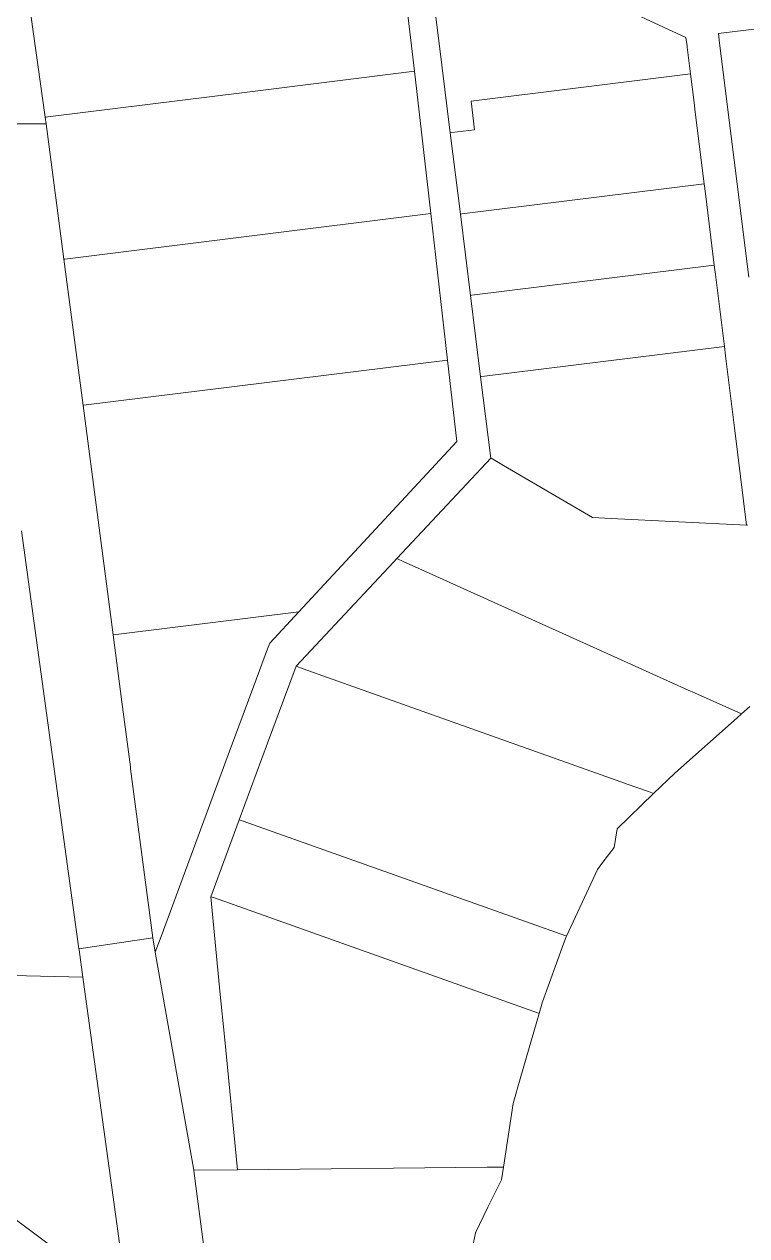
# Model space of a CAD drawing. Header units: feet. Extents: x 865220 to 2774701, y -2240498 to 961524.
# Drawn here: x 2770904 to 2771345, y 957997 to 958737 of the extents above; entities that cross this region are included whole.
import ezdxf

# ---------------------------------------------------------------- set-up
doc = ezdxf.new("R2010")
doc.units = ezdxf.units.FT
doc.header["$LTSCALE"] = 0.015
doc.header["$MEASUREMENT"] = 0
doc.layers.add('Parcels', color=7, linetype='Continuous', lineweight=0)

msp = doc.modelspace()

# ---------------------------------------------------------------- linework, layer by layer
at = {"layer": 'Parcels', "lineweight": 5, "ltscale": 100}
for p, q in [((2771308.22, 958728.54), (2771222.67, 958768.28)), ((2770905.92, 958758.29), (2770917.04, 958679.88)), ((2771142.41, 958707.92), (2771136.71, 958757.59)), ((2771153.21, 958759.64), (2771159.38, 958710.03)), ((2771372.71, 958736.56), (2771328.06, 958731.01)), ((2771308.85, 958723.43), (2771308.22, 958728.54)), ((2771328.06, 958731.01), (2771328.79, 958725.15)), ((2771308.94, 958722.73), (2771308.85, 958723.43)), ((2771310.97, 958706.41), (2771308.94, 958722.73)), ((2771328.79, 958725.15), (2771346.58, 958582.17)), ((2771142.41, 958707.92), (2771040.31, 958695.22)), ((2771142.41, 958707.92), (2771142.41, 958707.92)), ((2771152.37, 958621.11), (2771142.41, 958707.92)), ((2771159.38, 958710.03), (2771164.32, 958670.34)), ((2771302.83, 958705.4), (2771177.02, 958689.75)), ((2771302.83, 958705.4), (2771310.97, 958706.41)), ((2771313.15, 958688.85), (2771310.97, 958706.41)), ((2771040.31, 958695.22), (2770918.63, 958680.08)), ((2771177.02, 958689.75), (2771179.2, 958672.19)), ((2771313.88, 958683.04), (2771313.15, 958688.85)), ((2771319.33, 958639.24), (2771313.88, 958683.04)), ((2770917.58, 958675.78), (2770868.27, 958675.79)), ((2770917.57, 958679.95), (2770917.04, 958679.88)), ((2770917.04, 958679.88), (2770917.58, 958675.78)), ((2770918.63, 958680.08), (2770917.57, 958679.95)), ((2770928.39, 958593.25), (2770917.58, 958675.78)), ((2770917.58, 958675.78), (2770928.39, 958593.25)), ((2771165.36, 958670.47), (2771164.32, 958670.34)), ((2771164.32, 958670.34), (2771170.49, 958620.72)), ((2771179.2, 958672.19), (2771165.36, 958670.47)), ((2771165.36, 958670.47), (2771165.36, 958670.47)), ((2771171.42, 958620.84), (2771319.33, 958639.24)), ((2771320.05, 958633.43), (2771319.33, 958639.24)), ((2771319.33, 958639.24), (2771319.33, 958639.24)), ((2771325.5, 958589.63), (2771320.05, 958633.43)), ((2771152.37, 958621.11), (2770929.04, 958593.33)), ((2771162.63, 958531.69), (2771152.37, 958621.11)), ((2771171.42, 958620.84), (2771170.49, 958620.72)), ((2771170.49, 958620.72), (2771171.42, 958620.84)), ((2771170.49, 958620.72), (2771176.66, 958571.11)), ((2770929.04, 958593.33), (2770928.39, 958593.25)), ((2770940.09, 958504), (2770928.39, 958593.25)), ((2770928.39, 958593.25), (2770940.09, 958504)), ((2771177.48, 958571.21), (2771325.5, 958589.63)), ((2771326.22, 958583.81), (2771325.5, 958589.63)), ((2771325.5, 958589.63), (2771325.5, 958589.63)), ((2771331.67, 958540.01), (2771326.22, 958583.81)), ((2771177.48, 958571.21), (2771176.66, 958571.11)), ((2771176.66, 958571.11), (2771177.48, 958571.21)), ((2771176.66, 958571.11), (2771182.83, 958521.5)), ((2771331.67, 958540.01), (2771183.54, 958521.59)), ((2771332.39, 958534.2), (2771331.67, 958540.01)), ((2771331.67, 958540.01), (2771331.67, 958540.01)), ((2771337.84, 958490.4), (2771332.39, 958534.2)), ((2771162.63, 958531.69), (2770940.49, 958504.05)), ((2771168.33, 958481.97), (2771162.63, 958531.69)), ((2771183.54, 958521.59), (2771182.83, 958521.5)), ((2771182.83, 958521.5), (2771189, 958471.89)), ((2770940.09, 958504), (2770940.49, 958504.05)), ((2770940.09, 958504), (2770958.45, 958363.91)), ((2770940.49, 958504.05), (2770940.49, 958504.05)), ((2771345.25, 958430.87), (2771337.84, 958490.4)), ((2771337.84, 958490.4), (2771337.84, 958490.4)), ((2771071.85, 958378.02), (2771168.33, 958481.97)), ((2771189, 958471.89), (2771159.3, 958440.12)), ((2771189.66, 958471.5), (2771189, 958471.89)), ((2771189.66, 958471.5), (2771196.88, 958467.29)), ((2771251.17, 958435.55), (2771196.88, 958467.29)), ((2771159.3, 958440.12), (2771131.64, 958410.54)), ((2771262.58, 958434.98), (2771251.17, 958435.55)), ((2771251.17, 958435.55), (2771251.17, 958435.55)), ((2771262.58, 958434.98), (2771345.25, 958430.87)), ((2771345.71, 958430.96), (2771345.25, 958430.87)), ((2770902.48, 958427.52), (2770937.64, 958172.36)), ((2771129.59, 958408.35), (2771099.89, 958376.57)), ((2771131.64, 958410.54), (2771129.59, 958408.35)), ((2771131.64, 958410.54), (2771135.92, 958408.61)), ((2771135.92, 958408.61), (2771141.02, 958406.31)), ((2771141.02, 958406.31), (2771266.39, 958349.78)), ((2770963.63, 958364.55), (2771071.85, 958378.02)), ((2771054.06, 958358.85), (2771071.85, 958378.02)), ((2771099.89, 958376.57), (2771070.18, 958344.8)), ((2770963.63, 958364.55), (2770958.45, 958363.91)), ((2770958.45, 958363.91), (2770963.81, 958323.01)), ((2770963.63, 958364.55), (2770963.63, 958364.55)), ((2771052.82, 958355.52), (2771054.06, 958358.85)), ((2771044.42, 958332.83), (2771052.82, 958355.52)), ((2771266.39, 958349.78), (2771309.62, 958330.28)), ((2771070.18, 958344.8), (2771052.81, 958297.92)), ((2771074.54, 958343.25), (2771070.18, 958344.8)), ((2771074.54, 958343.25), (2771268.4, 958274.29)), ((2771028.79, 958290.64), (2771044.42, 958332.83)), ((2771309.62, 958330.28), (2771313.49, 958328.54)), ((2771313.49, 958328.54), (2771342.09, 958315.65)), ((2770963.81, 958323.01), (2770969, 958283.38)), ((2771342.09, 958315.65), (2771347.31, 958320.26)), ((2771301.42, 958279.62), (2771339.38, 958313.24)), ((2771339.38, 958313.24), (2771342.09, 958315.65)), ((2771342.09, 958315.65), (2771342.09, 958315.65)), ((2771052.81, 958297.92), (2771035.45, 958251.04)), ((2770987.77, 958179.89), (2771028.79, 958290.64)), ((2770969, 958283.38), (2770969.16, 958282.2)), ((2770969.16, 958282.2), (2770982.67, 958179.13)), ((2771288.48, 958267.15), (2771301.42, 958279.62)), ((2771268.4, 958274.29), (2771272.33, 958272.89)), ((2771272.33, 958272.89), (2771285.36, 958268.26)), ((2771288.48, 958267.15), (2771285.36, 958268.26)), ((2771266.16, 958245.64), (2771288.48, 958267.15)), ((2771288.48, 958267.15), (2771288.48, 958267.15)), ((2771035.45, 958251.04), (2771018.08, 958204.16)), ((2771037.8, 958250.2), (2771035.45, 958251.04)), ((2771037.8, 958250.2), (2771234.88, 958180.18)), ((2771264.37, 958234.13), (2771266.16, 958245.64)), ((2771257.54, 958225.14), (2771264.37, 958234.13)), ((2771254.15, 958220.68), (2771257.54, 958225.14)), ((2771244.78, 958200.55), (2771254.15, 958220.68)), ((2771018.08, 958204.16), (2771023.93, 958144.45)), ((2771018.08, 958204.16), (2771020.33, 958203.36)), ((2771218.11, 958133.13), (2771020.33, 958203.36)), ((2771235.24, 958180.05), (2771244.78, 958200.55)), ((2770982.67, 958179.13), (2770937.64, 958172.36)), ((2770984.22, 958170.33), (2770982.67, 958179.13)), ((2770982.67, 958179.13), (2770982.67, 958179.13)), ((2770984.22, 958170.33), (2770987.77, 958179.89)), ((2771233.47, 958175.31), (2771235.02, 958179.58)), ((2771235.24, 958180.05), (2771234.88, 958180.18)), ((2771234.88, 958180.18), (2771235.24, 958180.05)), ((2771235.02, 958179.58), (2771235.24, 958180.05)), ((2771235.24, 958180.05), (2771235.24, 958180.05)), ((2770937.73, 958171.71), (2770937.64, 958172.36)), ((2770937.64, 958172.36), (2770937.73, 958171.71)), ((2770937.73, 958171.71), (2770937.73, 958171.71)), ((2770937.73, 958171.71), (2770940.02, 958155.09)), ((2771220.64, 958139.97), (2771233.47, 958175.31)), ((2771007.8, 958037.2), (2770984.22, 958170.33)), ((2770940.02, 958155.09), (2770817.89, 958157.97)), ((2770962.39, 957992.75), (2770940.02, 958155.09)), ((2770940.02, 958155.09), (2770940.02, 958155.09)), ((2770940.02, 958155.09), (2770962.39, 957992.75)), ((2771023.93, 958144.45), (2771026.43, 958118.83)), ((2771218.61, 958132.95), (2771220.64, 958139.97)), ((2771210.69, 958105.55), (2771217.19, 958128.03)), ((2771217.19, 958128.03), (2771218.61, 958132.95)), ((2771218.61, 958132.95), (2771218.11, 958133.13)), ((2771218.11, 958133.13), (2771218.61, 958132.95)), ((2771218.61, 958132.95), (2771218.61, 958132.95)), ((2771026.43, 958118.83), (2771034.4, 958037.47)), ((2770763.57, 958107.96), (2770923.44, 957988.79)), ((2771205.23, 958086.62), (2771210.69, 958105.55)), ((2771202.69, 958077.86), (2771204.74, 958084.96)), ((2771204.74, 958084.96), (2771205.23, 958086.62)), ((2771196.74, 958039.15), (2771202.69, 958077.86)), ((2771186.78, 958039.05), (2771034.4, 958037.47)), ((2771193.37, 958039.11), (2771186.78, 958039.05)), ((2771196.74, 958039.15), (2771193.37, 958039.11)), ((2771193.37, 958039.11), (2771196.74, 958039.15)), ((2771195.53, 958031.3), (2771196.74, 958039.15)), ((2771034.22, 958037.47), (2771007.8, 958037.2)), ((2771007.8, 958037.2), (2771008.45, 958032.2)), ((2771007.8, 958037.2), (2771007.8, 958037.2)), ((2771008.45, 958032.2), (2771024.97, 957905.66)), ((2771024.97, 957905.66), (2771008.45, 958032.2)), ((2771034.4, 958037.47), (2771034.22, 958037.47)), ((2771187.34, 958014.61), (2771195.53, 958031.3)), ((2771179.72, 957999.06), (2771187.34, 958014.61)), ((2771168.75, 957945.74), (2771179.72, 957999.06))]:
    msp.add_line(p, q, dxfattribs=at)

doc.saveas('drawing.dxf')
